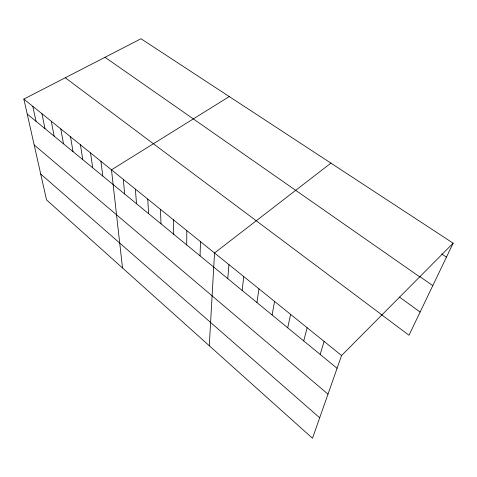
<?xml version="1.0" encoding="UTF-8"?>
<svg xmlns="http://www.w3.org/2000/svg" width="477" height="477" viewBox="0 0 477 477"><rect width="100%" height="100%" fill="white"/><g stroke="black" fill="none" stroke-linecap="round" stroke-linejoin="round"><path stroke-width="0.72" d="M186.722 244.934L186.811 230.618M200.06 255.881L200.501 241.66M209.266 345.73L214.543 252.989L330.919 163.14M227.767 278.616L228.954 264.622M242.161 290.427L243.753 276.565M256.936 302.549L258.951 288.829M272.111 314.999L274.567 301.434M287.691 327.782L290.624 314.391M303.706 340.924L307.128 327.711M320.162 354.429L324.11 341.413M453.15 243.187L341.58 355.514L312.489 438.25L46.537 199.875L23.85 99.103L140.989 38.75L453.15 243.187L408.998 335.248L381.171 314.409M229.258 96.563L111.481 169.824L122.517 267.979M441.684 253.943L446.46 257.139M419.468 276.332L432.794 285.628M105.006 57.288L419.7 276.869M399.493 297.099L420.124 312.047M65.277 77.757L381.928 314.892M23.85 99.103L341.58 355.514M27.213 114.051L337.084 368.31M34.171 144.936L327.997 394.157M40.712 174.01L319.685 417.774M32.812 106.335L36.019 121.277M41.952 113.711L44.999 128.641M51.283 121.241L54.151 136.154M60.8 128.921L63.489 143.815M70.518 136.762L73.017 151.632M80.44 144.769L82.742 159.61M90.564 152.944L92.663 167.755M100.915 161.292L102.793 176.067M123.287 179.352L124.688 194.032M135.379 189.107L136.511 203.733M147.769 199.106L148.609 213.666M160.457 209.349L161.005 223.832M173.473 219.849L173.706 234.255"/></g></svg>
